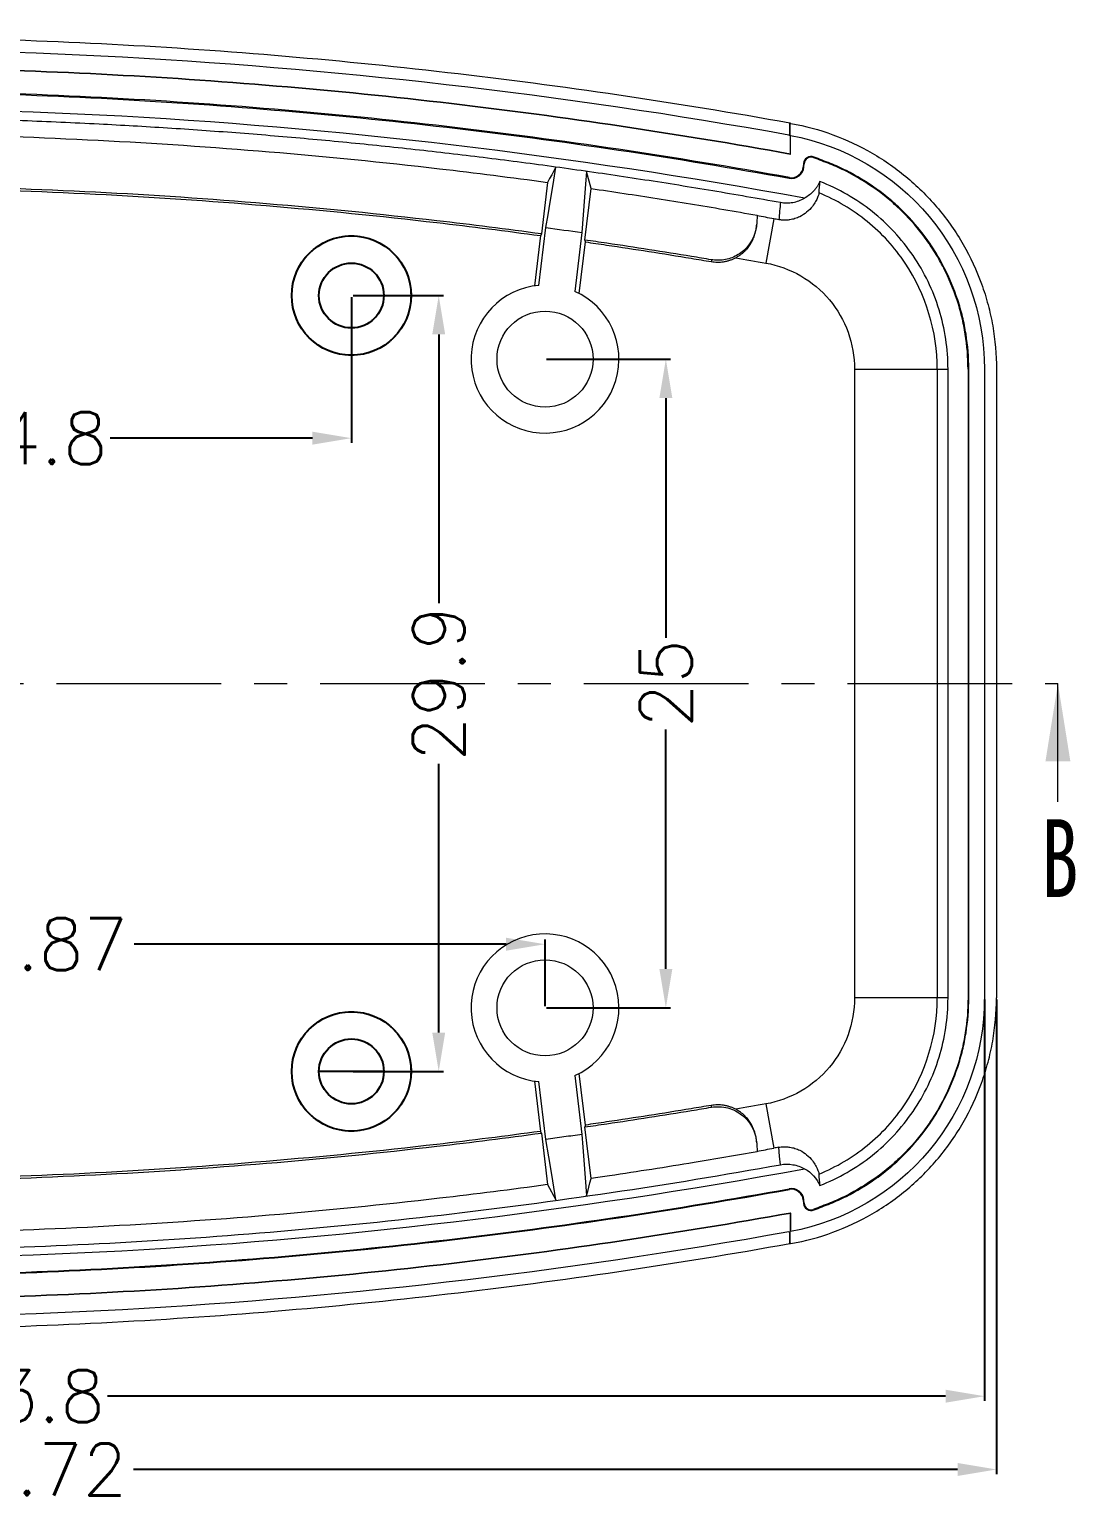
# Model space of a CAD drawing. Header units: inches. Extents: x 2768 to 3285, y 323 to 492.
# Drawn here: x 3136.6 to 3176.9, y 391.9 to 448.7 of the extents above; entities that cross this region are included whole.
import ezdxf

# ---------------------------------------------------------------- set-up
doc = ezdxf.new("R2010")
doc.units = ezdxf.units.IN
doc.linetypes.add('CENTER', pattern=[10.16, 6.35, -1.27, 1.27, -1.27])
doc.styles.add('SLDTEXTSTYLE6', font='TXT', dxfattribs={"width": 0.7})
doc.styles.get("Standard").update_dxf_attribs({"font": 'txt', "bigfont": 'gbcbig.shx'})
doc.dimstyles.new('2', dxfattribs={"dimtxt": 2, "dimasz": 1.5, "dimexe": 0.18, "dimexo": 0.0625, "dimgap": 0.1, "dimtad": 0, "dimzin": 12, "dimdsep": 46, "dimtxsty": 'Standard', "dimcen": 0.5, "dimclrd": 3, "dimclre": 3, "dimadec": 0, "dimazin": 0, "dimtfac": 1, "dimtofl": 0, "dimtmove": 0, "dimatfit": 3, "dimfxl": 1, "dimtolj": 1, "dimtzin": 0, "dimarcsym": 0})

# ---------------------------------------------------------------- blocks, each defined once
blk = doc.blocks.new('*D147')
at = {"color": 3, "lineweight": -2}
for p, q in [((3099.576, 413.708), (3099.576, 395.855)), ((3173.376, 411.323), (3173.376, 395.855)), ((3101.076, 396.035), (3133.376, 396.035)), ((3171.876, 396.035), (3139.576, 396.035))]:
    blk.add_line(p, q, dxfattribs=at)
at = {"color": 3}
for points in [[(3101.076, 396.285), (3101.076, 395.785), (3099.576, 396.035)], [(3171.876, 396.285), (3171.876, 395.785), (3173.376, 396.035)]]:
    blk.add_solid(points, dxfattribs=at)
at = {"layer": 'Defpoints', "color": 0}
for p in [(3099.576, 413.77), (3173.376, 411.385), (3099.576, 396.035)]:
    blk.add_point(p, dxfattribs=at)
at = {"color": 0, "insert": (3136.476, 396.035), "char_height": 2, "attachment_point": 5}
blk.add_mtext('\\A1;73.8', dxfattribs=at)
blk = doc.blocks.new('*D148')
at = {"color": 3, "lineweight": -2}
for p, q in [((3099.116, 413.708), (3099.116, 393.031)), ((3173.837, 411.323), (3173.837, 393.031)), ((3100.616, 393.211), (3132.376, 393.211)), ((3172.337, 393.211), (3140.576, 393.211))]:
    blk.add_line(p, q, dxfattribs=at)
at = {"color": 3}
for points in [[(3100.616, 393.461), (3100.616, 392.961), (3099.116, 393.211)], [(3172.337, 393.461), (3172.337, 392.961), (3173.837, 393.211)]]:
    blk.add_solid(points, dxfattribs=at)
at = {"layer": 'Defpoints', "color": 0}
for p in [(3099.116, 413.77), (3173.837, 411.385), (3173.837, 393.211)]:
    blk.add_point(p, dxfattribs=at)
at = {"color": 0, "insert": (3136.476, 393.211), "char_height": 2, "attachment_point": 5}
blk.add_mtext('\\A1;74.72', dxfattribs=at)
blk = doc.blocks.new('*D151')
at = {"color": 3, "lineweight": -2}
for p, q in [((3124.176, 438.387), (3124.176, 432.774)), ((3148.976, 438.387), (3148.976, 432.774)), ((3125.676, 432.954), (3133.476, 432.954)), ((3147.476, 432.954), (3139.676, 432.954))]:
    blk.add_line(p, q, dxfattribs=at)
at = {"color": 3}
for points in [[(3125.676, 433.204), (3125.676, 432.704), (3124.176, 432.954)], [(3147.476, 433.204), (3147.476, 432.704), (3148.976, 432.954)]]:
    blk.add_solid(points, dxfattribs=at)
at = {"layer": 'Defpoints', "color": 0}
for p in [(3124.176, 438.45), (3148.976, 438.45), (3148.976, 432.954)]:
    blk.add_point(p, dxfattribs=at)
at = {"color": 0, "insert": (3136.576, 432.954), "char_height": 2, "attachment_point": 5}
blk.add_mtext('\\A1;24.8', dxfattribs=at)
blk = doc.blocks.new('*D154')
at = {"color": 3, "lineweight": -2}
for p, q in [((3116.573, 408.612), (3116.573, 413.633)), ((3156.439, 411.062), (3156.439, 413.633)), ((3118.073, 413.453), (3132.406, 413.453)), ((3154.939, 413.453), (3140.606, 413.453))]:
    blk.add_line(p, q, dxfattribs=at)
at = {"color": 3}
for points in [[(3118.073, 413.703), (3118.073, 413.203), (3116.573, 413.453)], [(3154.939, 413.703), (3154.939, 413.203), (3156.439, 413.453)]]:
    blk.add_solid(points, dxfattribs=at)
at = {"layer": 'Defpoints', "color": 0}
for p in [(3156.439, 413.453), (3156.439, 411), (3116.573, 408.55)]:
    blk.add_point(p, dxfattribs=at)
at = {"color": 0, "insert": (3136.506, 413.453), "char_height": 2, "attachment_point": 5}
blk.add_mtext('\\A1;39.87', dxfattribs=at)
blk = doc.blocks.new('*D155')
at = {"color": 3, "lineweight": -2}
for p, q in [((3156.502, 436), (3161.276, 436)), ((3161.096, 434.5), (3161.096, 425.266)), ((3161.096, 412.5), (3161.096, 421.733)), ((3156.502, 411), (3161.276, 411))]:
    blk.add_line(p, q, dxfattribs=at)
at = {"color": 3}
for points in [[(3160.846, 434.5), (3161.346, 434.5), (3161.096, 436)], [(3160.846, 412.5), (3161.346, 412.5), (3161.096, 411)]]:
    blk.add_solid(points, dxfattribs=at)
at = {"layer": 'Defpoints', "color": 0}
for p in [(3156.439, 436), (3161.096, 436), (3156.439, 411)]:
    blk.add_point(p, dxfattribs=at)
at = {"color": 0, "insert": (3161.096, 423.5), "char_height": 2, "attachment_point": 5, "rotation": 90}
blk.add_mtext('\\A1;25', dxfattribs=at)
blk = doc.blocks.new('*D156')
at = {"color": 3, "lineweight": -2}
for p, q in [((3149.039, 438.45), (3152.522, 438.45)), ((3152.342, 436.95), (3152.342, 426.6)), ((3152.342, 410.05), (3152.342, 420.4)), ((3149.039, 408.55), (3152.522, 408.55))]:
    blk.add_line(p, q, dxfattribs=at)
at = {"color": 3}
for points in [[(3152.092, 436.95), (3152.592, 436.95), (3152.342, 438.45)], [(3152.092, 410.05), (3152.592, 410.05), (3152.342, 408.55)]]:
    blk.add_solid(points, dxfattribs=at)
at = {"layer": 'Defpoints', "color": 0}
for p in [(3148.976, 438.45), (3152.342, 438.45), (3148.976, 408.55)]:
    blk.add_point(p, dxfattribs=at)
at = {"color": 0, "insert": (3152.342, 423.5), "char_height": 2, "attachment_point": 5, "rotation": 90}
blk.add_mtext('\\A1;29.9', dxfattribs=at)

msp = doc.modelspace()

# ---------------------------------------------------------------- linework, layer by layer
at = {"color": 7, "linetype": 'Continuous', "lineweight": 15}
for p, q in [((3165.868, 444.627), (3165.868, 445.095)), ((3165.868, 445.095), (3165.868, 444.627)), ((3165.903, 443.905), (3165.903, 444.62)), ((3165.903, 443.905), (3165.903, 444.62)), ((3165.903, 443.905), (3165.886, 443.889)), ((3166.796, 443.762), (3166.806, 443.788)), ((3158.213, 442.576), (3158.039, 443.237)), ((3166.398, 443.535), (3166.387, 443.403)), ((3166.387, 443.403), (3166.415, 443.4)), ((3166.426, 443.532), (3166.398, 443.535)), ((3166.415, 443.4), (3166.426, 443.532)), ((3156.536, 442.812), (3156.297, 440.826)), ((3157.974, 440.591), (3158.213, 442.576)), ((3165.854, 442.971), (3165.859, 442.999)), ((3164.615, 441.547), (3164.599, 441.237)), ((3165.254, 441.408), (3164.948, 439.703)), ((3156.206, 438.84), (3156.474, 441.072)), ((3156.297, 440.826), (3156.261, 440.76)), ((3157.861, 440.877), (3157.588, 438.608)), ((3164.593, 441.153), (3164.597, 441.197)), ((3164.599, 441.237), (3164.596, 441.196)), ((3156.261, 440.76), (3156.028, 438.82)), ((3157.755, 438.528), (3157.994, 440.517)), ((3168.367, 435.614), (3171.557, 435.614)), ((3168.367, 435.614), (3168.367, 411.385)), ((3171.557, 435.614), (3171.557, 411.385)), ((3171.557, 435.614), (3171.97, 435.614)), ((3171.97, 411.385), (3171.97, 435.614)), ((3172.742, 435.614), (3172.742, 411.385)), ((3172.77, 435.614), (3172.742, 435.614)), ((3172.77, 411.385), (3172.77, 435.614)), ((3173.376, 435.614), (3173.376, 411.385)), ((3173.837, 435.614), (3173.837, 411.385)), ((3171.557, 411.385), (3168.367, 411.385)), ((3171.97, 411.385), (3171.557, 411.385)), ((3172.742, 411.385), (3172.77, 411.385)), ((3157.994, 406.482), (3157.755, 408.472)), ((3156.028, 408.18), (3156.261, 406.24)), ((3156.474, 405.928), (3156.206, 408.159)), ((3157.588, 408.392), (3157.861, 406.123)), ((3164.948, 407.297), (3165.254, 405.592)), ((3156.297, 406.174), (3156.536, 404.188)), ((3158.213, 404.423), (3157.974, 406.409)), ((3164.597, 405.803), (3164.593, 405.846)), ((3164.596, 405.804), (3164.599, 405.763)), ((3164.599, 405.763), (3164.615, 405.452)), ((3156.536, 404.188), (3156.86, 403.597)), ((3165.859, 404.001), (3165.854, 404.028)), ((3166.415, 403.599), (3166.387, 403.597)), ((3166.387, 403.597), (3166.398, 403.465)), ((3166.426, 403.467), (3166.398, 403.465)), ((3166.426, 403.467), (3166.415, 403.599)), ((3165.886, 403.111), (3165.903, 403.094)), ((3165.903, 402.379), (3165.903, 403.094)), ((3165.903, 403.094), (3165.903, 402.379)), ((3166.796, 403.237), (3166.806, 403.211)), ((3165.868, 402.373), (3165.868, 401.905)), ((3165.868, 401.905), (3165.868, 402.373)), ((3165.916, 401.913), (3165.868, 401.905))]:
    msp.add_line(p, q, dxfattribs=at)
at = {"color": 1, "linetype": 'CENTER', "lineweight": 0}
msp.add_line((3096.974, 423.5), (3176.206, 423.5), dxfattribs=at)
at = {"color": 7, "linetype": 'Continuous', "lineweight": 0}
msp.add_line((3176.206, 418.94), (3176.206, 423.5), dxfattribs=at)
msp.add_line((3150.226, 408.55), (3147.726, 408.55))
msp.add_line((3150.226, 408.55), (3147.726, 408.55))
at = {"color": 7, "linetype": 'Continuous', "lineweight": 15, "flags": 128}
for points in [[(3165.916, 445.086), (3165.889, 445.091), (3165.868, 445.095)], [(3156.474, 441.072), (3156.555, 441.562), (3156.636, 442.052), (3156.748, 442.727), (3156.86, 443.403)], [(3156.86, 443.403), (3156.779, 443.255), (3156.698, 443.107), (3156.617, 442.96), (3156.536, 442.812)], [(3158.039, 443.237), (3158.002, 442.741), (3157.964, 442.245), (3157.913, 441.561), (3157.861, 440.877)], [(3157.994, 440.517), (3157.984, 440.554), (3157.974, 440.591)], [(3162.852, 439.829), (3162.849, 439.794), (3162.846, 439.759)], [(3162.852, 407.171), (3162.849, 407.206), (3162.846, 407.241)], [(3156.297, 406.174), (3156.279, 406.207), (3156.261, 406.24)], [(3157.994, 406.482), (3157.984, 406.446), (3157.974, 406.409)], [(3156.86, 403.597), (3156.779, 404.087), (3156.698, 404.577), (3156.586, 405.253), (3156.474, 405.928)], [(3157.861, 406.123), (3157.899, 405.627), (3157.936, 405.131), (3157.988, 404.447), (3158.039, 403.763)], [(3165.514, 404.955), (3165.482, 405.291), (3165.451, 405.627)], [(3158.039, 403.763), (3158.083, 403.928), (3158.126, 404.093), (3158.17, 404.258), (3158.213, 404.423)]]:
    msp.add_lwpolyline(points, dxfattribs=at)
for centre, radius in [((3148.976, 438.45), 2.3), ((3148.976, 438.45), 1.25), ((3148.976, 408.55), 2.3), ((3148.976, 408.55), 1.25)]:
    msp.add_circle(centre, radius)
at = {"color": 7, "linetype": 'Continuous', "lineweight": 15}
for centre in [(3156.439, 436), (3156.439, 411)]:
    msp.add_circle(centre, 1.85, dxfattribs=at)
for centre, radius, start, end in [((3166.697, 443.509), 0.3, 68.7424, 175), ((3166.697, 443.509), 0.272, 68.7424, 175), ((3165.939, 443.442), 0.478, 259.7821, 355), ((3165.939, 443.442), 0.45, 259.7821, 355), ((3156.439, 436), 2.85, 94.6881, 66.2197), ((3156.439, 411), 2.85, 293.7803, 265.3119), ((3165.939, 403.558), 0.478, 5, 100.2179), ((3165.939, 403.558), 0.45, 5, 100.2179), ((3166.697, 403.491), 0.3, 185, 291.2576), ((3166.697, 403.491), 0.272, 185, 291.2576)]:
    msp.add_arc(centre, radius, start, end, dxfattribs=at)
for points in [[(3165.834, 444.633), (3148.317, 447.781), (3130.398, 448.704), (3112.631, 447.331)], [(3165.834, 444.633), (3165.857, 444.629), (3165.88, 444.624), (3165.903, 444.62)], [(3167.002, 442.409), (3167.012, 442.554), (3167.023, 442.698), (3167.033, 442.842)], [(3165.514, 442.045), (3165.492, 441.821), (3165.471, 441.597), (3165.451, 441.373)], [(3165.254, 441.408), (3165.041, 441.446), (3164.827, 441.484), (3164.613, 441.522)], [(3156.474, 441.072), (3156.937, 441.008), (3157.399, 440.943), (3157.861, 440.877)], [(3163.787, 439.908), (3164.174, 439.84), (3164.561, 439.772), (3164.948, 439.703)], [(3164.948, 407.297), (3164.561, 407.228), (3164.174, 407.159), (3163.787, 407.092)], [(3164.613, 405.478), (3164.827, 405.515), (3165.041, 405.553), (3165.254, 405.592)], [(3165.451, 405.627), (3165.385, 405.615), (3165.32, 405.603), (3165.254, 405.592)], [(3166.444, 404.798), (3166.702, 404.653), (3166.909, 404.428), (3167.033, 404.158)], [(3167.033, 404.158), (3167.023, 404.302), (3167.012, 404.446), (3167.002, 404.59)], [(3165.834, 402.367), (3148.317, 399.219), (3130.398, 398.296), (3112.631, 399.668)], [(3165.834, 402.367), (3165.857, 402.371), (3165.88, 402.375), (3165.903, 402.379)]]:
    msp.add_open_spline(points, degree=3, dxfattribs=at)
for points, knots in [([(3165.868, 445.095), (3161.495, 445.88), (3157.096, 446.529), (3148.243, 447.55), (3143.798, 447.92), (3137.116, 448.26), (3134.886, 448.338), (3130.423, 448.421), (3128.192, 448.427), (3121.517, 448.337), (3117.075, 448.136), (3112.638, 447.794)], [0.0008022, 0.0008022, 0.0008022, 0.0008022, 0.2499054, 0.2499054, 0.4999054, 0.4999054, 0.6249054, 0.6249054, 0.7499054, 0.7499054, 0.9991032, 0.9991032, 0.9991032, 0.9991032]), ([(3112.603, 446.623), (3117.023, 446.959), (3121.401, 447.168), (3125.805, 447.23), (3130.316, 447.295), (3134.835, 447.211), (3139.341, 446.981), (3143.847, 446.75), (3148.344, 446.373), (3152.829, 445.849), (3157.208, 445.338), (3161.545, 444.683), (3165.903, 443.905)], [0.0059305, 0.0059305, 0.0059305, 0.0059305, 0.25, 0.25, 0.25, 0.5, 0.5, 0.5, 0.75, 0.75, 0.75, 0.9940697, 0.9940697, 0.9940697, 0.9940697]), ([(3165.903, 443.905), (3161.545, 444.683), (3157.208, 445.338), (3152.829, 445.849), (3148.344, 446.373), (3143.847, 446.75), (3139.341, 446.981), (3134.835, 447.211), (3130.316, 447.295), (3125.805, 447.23), (3121.401, 447.168), (3117.023, 446.959), (3112.603, 446.623)], [0.0059305, 0.0059305, 0.0059305, 0.0059305, 0.2500003, 0.2500003, 0.2500003, 0.5000003, 0.5000003, 0.5000003, 0.7500003, 0.7500003, 0.7500003, 0.9940697, 0.9940697, 0.9940697, 0.9940697]), ([(3165.859, 442.999), (3163.669, 443.394), (3161.473, 443.758), (3157.07, 444.414), (3154.864, 444.706), (3148.232, 445.478), (3143.795, 445.851), (3134.906, 446.308), (3130.453, 446.392), (3121.553, 446.273), (3117.104, 446.068), (3112.667, 445.726)], [0, 0, 0, 0, 0.125, 0.125, 0.25, 0.25, 0.5, 0.5, 0.75, 0.75, 1, 1, 1, 1]), ([(3112.669, 445.698), (3117.106, 446.04), (3121.554, 446.246), (3130.453, 446.364), (3134.905, 446.28), (3143.793, 445.823), (3148.229, 445.45), (3154.86, 444.678), (3157.067, 444.386), (3161.468, 443.73), (3163.664, 443.366), (3165.854, 442.971)], [0, 0, 0, 0, 0.25, 0.25, 0.5, 0.5, 0.75, 0.75, 0.875, 0.875, 1, 1, 1, 1]), ([(3166.444, 442.202), (3157.466, 443.844), (3148.387, 444.936), (3130.158, 445.87), (3121.013, 445.721), (3111.91, 444.984)], [0, 0, 0, 0, 0.5, 0.5, 1, 1, 1, 1]), ([(3112.82, 444.734), (3113.308, 444.771), (3114.283, 444.844), (3115.747, 444.94), (3117.212, 445.027), (3118.678, 445.103), (3120.143, 445.168), (3121.61, 445.223), (3123.077, 445.268), (3124.545, 445.302), (3126.013, 445.326), (3127.482, 445.339), (3128.951, 445.342), (3130.421, 445.334), (3131.891, 445.316), (3133.362, 445.287), (3134.834, 445.248), (3136.306, 445.199), (3137.779, 445.139), (3139.641, 445.05), (3141.891, 444.92), (3144.528, 444.735), (3147.161, 444.516), (3149.792, 444.264), (3152.42, 443.978), (3155.045, 443.659), (3157.667, 443.307), (3160.286, 442.921), (3162.903, 442.504), (3164.643, 442.198), (3165.514, 442.045)], [0, 0, 0, 0, 0.027739, 0.055475, 0.08321, 0.110944, 0.13868, 0.166418, 0.19416, 0.221908, 0.249663, 0.277426, 0.305199, 0.332982, 0.360779, 0.388589, 0.416415, 0.444257, 0.472118, 0.499998, 0.549965, 0.599919, 0.649866, 0.699816, 0.749775, 0.799752, 0.849756, 0.899793, 0.949871, 1, 1, 1, 1]), ([(3165.916, 445.086), (3166.472, 444.986), (3167.014, 444.839), (3168.058, 444.455), (3168.562, 444.219), (3169.29, 443.797), (3169.529, 443.645), (3169.986, 443.323), (3170.207, 443.152), (3170.845, 442.615), (3171.238, 442.221), (3171.779, 441.574), (3171.95, 441.35), (3172.27, 440.892), (3172.419, 440.657), (3172.834, 439.934), (3173.069, 439.428), (3173.357, 438.635), (3173.441, 438.366), (3173.584, 437.827), (3173.644, 437.555), (3173.788, 436.734), (3173.837, 436.178), (3173.837, 435.614)], [0, 0, 0, 0, 0.125, 0.125, 0.25, 0.25, 0.3125, 0.3125, 0.375, 0.375, 0.5, 0.5, 0.5625, 0.5625, 0.625, 0.625, 0.75, 0.75, 0.8125, 0.8125, 0.875, 0.875, 1, 1, 1, 1]), ([(3117.111, 444.373), (3117.874, 444.416), (3118.637, 444.455), (3121.6, 444.591), (3123.802, 444.656), (3128.204, 444.715), (3130.406, 444.709), (3134.811, 444.626), (3137.014, 444.549), (3143.615, 444.211), (3148.001, 443.844), (3153.763, 443.176), (3155.15, 443.001), (3156.536, 442.812)], [0.1053294, 0.1053294, 0.1053294, 0.1053294, 0.1462681, 0.1462681, 0.2642948, 0.2642948, 0.3823214, 0.3823214, 0.5003481, 0.5003481, 0.7364015, 0.7364015, 0.8113468, 0.8113468, 0.8113468, 0.8113468]), ([(3165.903, 444.62), (3167.997, 444.227), (3169.887, 443.119), (3172.618, 439.852), (3173.376, 437.763), (3173.376, 435.614)], [0, 0, 0, 0, 0.4945545, 0.4945545, 0.9945545, 0.9945545, 0.9945545, 0.9945545]), ([(3172.742, 435.614), (3172.742, 436.067), (3172.708, 436.516), (3172.601, 437.183), (3172.557, 437.405), (3172.45, 437.845), (3172.389, 438.061), (3172.179, 438.7), (3172.008, 439.112), (3171.701, 439.71), (3171.591, 439.906), (3171.354, 440.291), (3171.227, 440.478), (3170.829, 441.022), (3170.537, 441.36), (3170.061, 441.832), (3169.895, 441.984), (3169.551, 442.274), (3169.372, 442.414), (3168.823, 442.807), (3168.44, 443.038), (3167.84, 443.339), (3167.636, 443.431), (3167.323, 443.558), (3167.217, 443.598), (3167.007, 443.68), (3166.901, 443.721), (3166.796, 443.762)], [0, 0, 0, 0, 0.125, 0.125, 0.1875, 0.1875, 0.25, 0.25, 0.375, 0.375, 0.4375, 0.4375, 0.5, 0.5, 0.625, 0.625, 0.6875, 0.6875, 0.75, 0.75, 0.875, 0.875, 0.9375, 0.9375, 0.96875, 0.96875, 1, 1, 1, 1]), ([(3172.77, 435.614), (3172.77, 436.069), (3172.735, 436.519), (3172.629, 437.189), (3172.584, 437.411), (3172.477, 437.852), (3172.415, 438.069), (3172.205, 438.71), (3172.033, 439.124), (3171.726, 439.724), (3171.615, 439.92), (3171.377, 440.306), (3171.25, 440.494), (3170.85, 441.039), (3170.558, 441.379), (3170.08, 441.853), (3169.914, 442.004), (3169.568, 442.296), (3169.388, 442.436), (3168.838, 442.831), (3168.453, 443.063), (3167.852, 443.364), (3167.647, 443.457), (3167.333, 443.584), (3167.228, 443.625), (3167.017, 443.706), (3166.911, 443.747), (3166.806, 443.788)], [0, 0, 0, 0, 0.125, 0.125, 0.1875, 0.1875, 0.25, 0.25, 0.375, 0.375, 0.4375, 0.4375, 0.5, 0.5, 0.625, 0.625, 0.6875, 0.6875, 0.75, 0.75, 0.875, 0.875, 0.9375, 0.9375, 0.96875, 0.96875, 1, 1, 1, 1]), ([(3156.297, 440.826), (3154.956, 441.008), (3153.614, 441.177), (3147.898, 441.839), (3143.512, 442.206), (3136.912, 442.544), (3134.708, 442.621), (3130.304, 442.704), (3128.103, 442.71), (3123.7, 442.651), (3121.499, 442.586), (3118.593, 442.453), (3117.888, 442.417), (3117.182, 442.378)], [0.1084144, 0.1084144, 0.1084144, 0.1084144, 0.1809295, 0.1809295, 0.4169829, 0.4169829, 0.5350095, 0.5350095, 0.6530362, 0.6530362, 0.7710629, 0.7710629, 0.8089166, 0.8089166, 0.8089166, 0.8089166]), ([(3117.213, 442.309), (3117.909, 442.348), (3118.606, 442.384), (3121.502, 442.516), (3123.702, 442.581), (3128.103, 442.64), (3130.304, 442.634), (3134.706, 442.551), (3136.909, 442.474), (3143.507, 442.137), (3147.892, 441.77), (3153.597, 441.108), (3154.93, 440.941), (3156.261, 440.76)], [0.1088884, 0.1088884, 0.1088884, 0.1088884, 0.1462681, 0.1462681, 0.2642948, 0.2642948, 0.3823214, 0.3823214, 0.5003481, 0.5003481, 0.7364015, 0.7364015, 0.8084366, 0.8084366, 0.8084366, 0.8084366]), ([(3158.213, 442.576), (3158.637, 442.514), (3159.486, 442.389), (3160.762, 442.192), (3162.043, 441.986), (3163.328, 441.772), (3164.185, 441.622), (3164.615, 441.547)], [0, 0, 0, 0, 0.1981696, 0.3972468, 0.5972393, 0.7981545, 1, 1, 1, 1]), ([(3167.033, 442.842), (3167.017, 442.808), (3166.984, 442.742), (3166.926, 442.647), (3166.861, 442.558), (3166.766, 442.446), (3166.632, 442.319), (3166.507, 442.241), (3166.444, 442.202)], [0, 0, 0, 0, 0.12627, 0.251431, 0.376234, 0.501439, 0.7489, 1, 1, 1, 1]), ([(3171.97, 435.614), (3171.97, 436.397), (3171.855, 437.16), (3171.512, 438.276), (3171.369, 438.641), (3171.033, 439.337), (3170.84, 439.671), (3170.403, 440.311), (3170.158, 440.618), (3169.629, 441.186), (3169.346, 441.447), (3168.741, 441.928), (3168.416, 442.148), (3167.741, 442.535), (3167.393, 442.702), (3167.033, 442.842)], [0, 0, 0, 0, 0.25, 0.25, 0.375, 0.375, 0.5, 0.5, 0.625, 0.625, 0.75, 0.75, 0.875, 0.875, 1, 1, 1, 1]), ([(3167, 442.406), (3167, 442.401), (3166.999, 442.392), (3166.994, 442.371), (3166.986, 442.34), (3166.971, 442.295), (3166.938, 442.212), (3166.877, 442.08), (3166.75, 441.881), (3166.551, 441.669), (3166.309, 441.504), (3166.079, 441.411), (3165.901, 441.368), (3165.738, 441.352), (3165.594, 441.352), (3165.499, 441.366), (3165.451, 441.373)], [0, 0, 0, 0, 0.0408343, 0.0823398, 0.1244902, 0.1871939, 0.2492443, 0.3737249, 0.4987356, 0.6338005, 0.7487366, 0.8127347, 0.8740758, 0.9166707, 0.958248, 1, 1, 1, 1]), ([(3165.514, 442.045), (3165.553, 442.039), (3165.633, 442.027), (3165.752, 442.022), (3165.871, 442.026), (3166.03, 442.045), (3166.226, 442.094), (3166.371, 442.166), (3166.444, 442.202)], [0, 0, 0, 0, 0.1252885, 0.2492738, 0.3728422, 0.4968891, 0.746322, 1, 1, 1, 1]), ([(3171.557, 435.614), (3171.557, 437.06), (3171.118, 438.5), (3169.915, 440.306), (3169.42, 440.847), (3168.296, 441.758), (3167.668, 442.131), (3167, 442.406)], [0, 0, 0, 0, 0.5, 0.5, 0.75, 0.75, 1, 1, 1, 1]), ([(3165.451, 441.373), (3165.418, 441.379), (3165.353, 441.39), (3165.287, 441.402), (3165.254, 441.408)], [0, 0, 0, 0, 0.500032, 1, 1, 1, 1]), ([(3164.599, 441.237), (3164.597, 441.206), (3164.59, 441.106), (3164.551, 440.898), (3164.447, 440.62), (3164.267, 440.349), (3164.052, 440.139), (3163.826, 439.987), (3163.586, 439.881), (3163.337, 439.82), (3163.09, 439.8), (3162.93, 439.819), (3162.852, 439.829)], [0, 0, 0, 0, 0.037371, 0.118812, 0.249892, 0.386442, 0.49987, 0.604464, 0.708188, 0.809518, 0.907131, 1, 1, 1, 1]), ([(3163.787, 439.908), (3163.82, 439.926), (3163.884, 439.961), (3163.974, 440.023), (3164.058, 440.088), (3164.135, 440.158), (3164.205, 440.231), (3164.268, 440.307), (3164.325, 440.383), (3164.393, 440.489), (3164.466, 440.63), (3164.533, 440.812), (3164.579, 441.003), (3164.59, 441.131), (3164.596, 441.196)], [0, 0, 0, 0, 0.0678694, 0.1344498, 0.1995896, 0.2631651, 0.3250823, 0.3852778, 0.4437181, 0.5003995, 0.6186085, 0.7416507, 0.8689591, 1, 1, 1, 1]), ([(3146.676, 438.45), (3146.676, 438.751), (3146.736, 439.052), (3146.967, 439.608), (3147.137, 439.863), (3147.563, 440.289), (3147.818, 440.46), (3148.374, 440.69), (3148.675, 440.75), (3149.277, 440.75), (3149.578, 440.69), (3150.135, 440.46), (3150.39, 440.289), (3150.815, 439.863), (3150.986, 439.608), (3151.216, 439.052), (3151.276, 438.751), (3151.276, 438.149), (3151.216, 437.848), (3150.986, 437.291), (3150.815, 437.036), (3150.39, 436.611), (3150.135, 436.44), (3149.578, 436.21), (3149.277, 436.15), (3148.675, 436.15), (3148.374, 436.21), (3147.818, 436.44), (3147.563, 436.611), (3147.137, 437.036), (3146.967, 437.291), (3146.736, 437.848), (3146.676, 438.149), (3146.676, 438.45)], [0, 0, 0, 0, 0.0625, 0.0625, 0.125, 0.125, 0.1875, 0.1875, 0.25, 0.25, 0.3125, 0.3125, 0.375, 0.375, 0.4375, 0.4375, 0.5, 0.5, 0.5625, 0.5625, 0.625, 0.625, 0.6875, 0.6875, 0.75, 0.75, 0.8125, 0.8125, 0.875, 0.875, 0.9375, 0.9375, 1, 1, 1, 1]), ([(3146.676, 438.45), (3146.676, 438.751), (3146.736, 439.052), (3146.967, 439.608), (3147.137, 439.863), (3147.563, 440.289), (3147.818, 440.46), (3148.374, 440.69), (3148.675, 440.75), (3149.277, 440.75), (3149.578, 440.69), (3150.135, 440.46), (3150.39, 440.289), (3150.815, 439.863), (3150.986, 439.608), (3151.216, 439.052), (3151.276, 438.751), (3151.276, 438.149), (3151.216, 437.848), (3150.986, 437.291), (3150.815, 437.036), (3150.39, 436.611), (3150.135, 436.44), (3149.578, 436.21), (3149.277, 436.15), (3148.675, 436.15), (3148.374, 436.21), (3147.818, 436.44), (3147.563, 436.611), (3147.137, 437.036), (3146.967, 437.291), (3146.736, 437.848), (3146.676, 438.149), (3146.676, 438.45)], [0, 0, 0, 0, 0.0625, 0.0625, 0.125, 0.125, 0.1875, 0.1875, 0.25, 0.25, 0.3125, 0.3125, 0.375, 0.375, 0.4375, 0.4375, 0.5, 0.5, 0.5625, 0.5625, 0.625, 0.625, 0.6875, 0.6875, 0.75, 0.75, 0.8125, 0.8125, 0.875, 0.875, 0.9375, 0.9375, 1, 1, 1, 1]), ([(3162.852, 439.829), (3162.597, 439.872), (3162.342, 439.914), (3161, 440.135), (3159.91, 440.305), (3158.538, 440.509), (3158.256, 440.55), (3157.974, 440.591)], [0.83916609, 0.83916609, 0.83916609, 0.83916609, 0.85301212, 0.85301212, 0.91202546, 0.91202546, 0.92728751, 0.92728751, 0.92728751, 0.92728751]), ([(3157.994, 440.517), (3158.266, 440.478), (3158.538, 440.438), (3159.899, 440.236), (3160.989, 440.066), (3162.333, 439.845), (3162.59, 439.802), (3162.846, 439.759)], [0.83969474, 0.83969474, 0.83969474, 0.83969474, 0.85442814, 0.85442814, 0.91344148, 0.91344148, 0.92739756, 0.92739756, 0.92739756, 0.92739756]), ([(3147.726, 438.45), (3147.726, 438.286), (3147.759, 438.123), (3147.884, 437.82), (3147.977, 437.682), (3148.208, 437.45), (3148.347, 437.358), (3148.649, 437.232), (3148.813, 437.2), (3149.14, 437.2), (3149.303, 437.232), (3149.606, 437.358), (3149.744, 437.45), (3149.976, 437.682), (3150.068, 437.82), (3150.194, 438.123), (3150.226, 438.286), (3150.226, 438.613), (3150.194, 438.777), (3150.068, 439.079), (3149.976, 439.218), (3149.744, 439.449), (3149.606, 439.542), (3149.303, 439.667), (3149.14, 439.7), (3148.813, 439.7), (3148.649, 439.667), (3148.347, 439.542), (3148.208, 439.449), (3147.977, 439.218), (3147.884, 439.079), (3147.759, 438.777), (3147.726, 438.613), (3147.726, 438.45)], [0, 0, 0, 0, 0.0625, 0.0625, 0.125, 0.125, 0.1875, 0.1875, 0.25, 0.25, 0.3125, 0.3125, 0.375, 0.375, 0.4375, 0.4375, 0.5, 0.5, 0.5625, 0.5625, 0.625, 0.625, 0.6875, 0.6875, 0.75, 0.75, 0.8125, 0.8125, 0.875, 0.875, 0.9375, 0.9375, 1, 1, 1, 1]), ([(3147.726, 438.45), (3147.726, 438.286), (3147.759, 438.123), (3147.884, 437.82), (3147.977, 437.682), (3148.208, 437.45), (3148.347, 437.358), (3148.649, 437.232), (3148.813, 437.2), (3149.14, 437.2), (3149.303, 437.232), (3149.606, 437.358), (3149.744, 437.45), (3149.976, 437.682), (3150.068, 437.82), (3150.194, 438.123), (3150.226, 438.286), (3150.226, 438.613), (3150.194, 438.777), (3150.068, 439.079), (3149.976, 439.218), (3149.744, 439.449), (3149.606, 439.542), (3149.303, 439.667), (3149.14, 439.7), (3148.813, 439.7), (3148.649, 439.667), (3148.347, 439.542), (3148.208, 439.449), (3147.977, 439.218), (3147.884, 439.079), (3147.759, 438.777), (3147.726, 438.613), (3147.726, 438.45)], [0, 0, 0, 0, 0.0625, 0.0625, 0.125, 0.125, 0.1875, 0.1875, 0.25, 0.25, 0.3125, 0.3125, 0.375, 0.375, 0.4375, 0.4375, 0.5, 0.5, 0.5625, 0.5625, 0.625, 0.625, 0.6875, 0.6875, 0.75, 0.75, 0.8125, 0.8125, 0.875, 0.875, 0.9375, 0.9375, 1, 1, 1, 1]), ([(3162.846, 439.759), (3162.885, 439.753), (3162.962, 439.742), (3163.079, 439.737), (3163.199, 439.74), (3163.32, 439.753), (3163.441, 439.777), (3163.559, 439.81), (3163.676, 439.853), (3163.75, 439.89), (3163.787, 439.908)], [0, 0, 0, 0, 0.119242, 0.240878, 0.364577, 0.489967, 0.616644, 0.744176, 0.872114, 1, 1, 1, 1]), ([(3164.948, 439.703), (3165.902, 439.531), (3166.779, 439.026), (3168.025, 437.537), (3168.367, 436.588), (3168.367, 435.614)], [0, 0, 0, 0, 0.5, 0.5, 1, 1, 1, 1]), ([(3168.367, 411.385), (3168.367, 410.412), (3168.025, 409.462), (3166.779, 407.973), (3165.902, 407.468), (3164.948, 407.297)], [0, 0, 0, 0, 0.5, 0.5, 1, 1, 1, 1]), ([(3173.376, 411.385), (3173.376, 409.237), (3172.618, 407.148), (3169.887, 403.881), (3167.997, 402.772), (3165.903, 402.379)], [0.0054455, 0.0054455, 0.0054455, 0.0054455, 0.5054455, 0.5054455, 1, 1, 1, 1]), ([(3165.916, 401.913), (3166.472, 402.013), (3167.014, 402.161), (3168.058, 402.545), (3168.562, 402.781), (3169.29, 403.203), (3169.529, 403.355), (3169.986, 403.677), (3170.207, 403.847), (3170.845, 404.385), (3171.238, 404.779), (3171.779, 405.425), (3171.95, 405.65), (3172.27, 406.108), (3172.419, 406.343), (3172.834, 407.066), (3173.069, 407.571), (3173.357, 408.365), (3173.441, 408.633), (3173.584, 409.173), (3173.644, 409.445), (3173.788, 410.266), (3173.837, 410.822), (3173.837, 411.385)], [0, 0, 0, 0, 0.125, 0.125, 0.25, 0.25, 0.3125, 0.3125, 0.375, 0.375, 0.5, 0.5, 0.5625, 0.5625, 0.625, 0.625, 0.75, 0.75, 0.8125, 0.8125, 0.875, 0.875, 1, 1, 1, 1]), ([(3172.742, 411.385), (3172.742, 410.932), (3172.708, 410.483), (3172.601, 409.816), (3172.557, 409.594), (3172.45, 409.155), (3172.389, 408.938), (3172.179, 408.3), (3172.008, 407.887), (3171.701, 407.289), (3171.591, 407.094), (3171.354, 406.709), (3171.227, 406.521), (3170.829, 405.978), (3170.537, 405.64), (3170.061, 405.167), (3169.895, 405.016), (3169.551, 404.725), (3169.372, 404.586), (3168.823, 404.192), (3168.44, 403.961), (3167.84, 403.661), (3167.636, 403.568), (3167.323, 403.442), (3167.217, 403.401), (3167.007, 403.319), (3166.901, 403.278), (3166.796, 403.237)], [0, 0, 0, 0, 0.125, 0.125, 0.1875, 0.1875, 0.25, 0.25, 0.375, 0.375, 0.4375, 0.4375, 0.5, 0.5, 0.625, 0.625, 0.6875, 0.6875, 0.75, 0.75, 0.875, 0.875, 0.9375, 0.9375, 0.96875, 0.96875, 1, 1, 1, 1]), ([(3166.806, 403.211), (3166.911, 403.252), (3167.017, 403.293), (3167.228, 403.375), (3167.333, 403.416), (3167.647, 403.543), (3167.852, 403.636), (3168.453, 403.937), (3168.838, 404.169), (3169.388, 404.563), (3169.568, 404.703), (3169.914, 404.995), (3170.08, 405.147), (3170.558, 405.621), (3170.85, 405.96), (3171.25, 406.505), (3171.377, 406.694), (3171.615, 407.08), (3171.726, 407.276), (3172.033, 407.876), (3172.205, 408.29), (3172.415, 408.93), (3172.477, 409.147), (3172.584, 409.588), (3172.629, 409.811), (3172.735, 410.48), (3172.77, 410.931), (3172.77, 411.385)], [0, 0, 0, 0, 0.03125, 0.03125, 0.0625, 0.0625, 0.125, 0.125, 0.25, 0.25, 0.3125, 0.3125, 0.375, 0.375, 0.5, 0.5, 0.5625, 0.5625, 0.625, 0.625, 0.75, 0.75, 0.8125, 0.8125, 0.875, 0.875, 1, 1, 1, 1]), ([(3167, 404.594), (3167.668, 404.869), (3168.296, 405.242), (3169.42, 406.153), (3169.915, 406.694), (3171.118, 408.5), (3171.557, 409.94), (3171.557, 411.385)], [0, 0, 0, 0, 0.25, 0.25, 0.5, 0.5, 1, 1, 1, 1]), ([(3167.033, 404.158), (3167.393, 404.298), (3167.741, 404.464), (3168.416, 404.851), (3168.741, 405.072), (3169.346, 405.552), (3169.629, 405.814), (3170.158, 406.381), (3170.403, 406.689), (3170.84, 407.329), (3171.033, 407.663), (3171.369, 408.359), (3171.512, 408.724), (3171.855, 409.84), (3171.97, 410.603), (3171.97, 411.385)], [0, 0, 0, 0, 0.125, 0.125, 0.25, 0.25, 0.375, 0.375, 0.5, 0.5, 0.625, 0.625, 0.75, 0.75, 1, 1, 1, 1]), ([(3146.676, 408.55), (3146.676, 408.851), (3146.736, 409.152), (3146.967, 409.708), (3147.137, 409.963), (3147.563, 410.389), (3147.818, 410.56), (3148.374, 410.79), (3148.675, 410.85), (3149.277, 410.85), (3149.578, 410.79), (3150.135, 410.56), (3150.39, 410.389), (3150.815, 409.963), (3150.986, 409.708), (3151.216, 409.152), (3151.276, 408.851), (3151.276, 408.249), (3151.216, 407.948), (3150.986, 407.391), (3150.815, 407.136), (3150.39, 406.711), (3150.135, 406.54), (3149.578, 406.31), (3149.277, 406.25), (3148.675, 406.25), (3148.374, 406.31), (3147.818, 406.54), (3147.563, 406.711), (3147.137, 407.136), (3146.967, 407.391), (3146.736, 407.948), (3146.676, 408.249), (3146.676, 408.55)], [0, 0, 0, 0, 0.0625, 0.0625, 0.125, 0.125, 0.1875, 0.1875, 0.25, 0.25, 0.3125, 0.3125, 0.375, 0.375, 0.4375, 0.4375, 0.5, 0.5, 0.5625, 0.5625, 0.625, 0.625, 0.6875, 0.6875, 0.75, 0.75, 0.8125, 0.8125, 0.875, 0.875, 0.9375, 0.9375, 1, 1, 1, 1]), ([(3146.676, 408.55), (3146.676, 408.851), (3146.736, 409.152), (3146.967, 409.708), (3147.137, 409.963), (3147.563, 410.389), (3147.818, 410.56), (3148.374, 410.79), (3148.675, 410.85), (3149.277, 410.85), (3149.578, 410.79), (3150.135, 410.56), (3150.39, 410.389), (3150.815, 409.963), (3150.986, 409.708), (3151.216, 409.152), (3151.276, 408.851), (3151.276, 408.249), (3151.216, 407.948), (3150.986, 407.391), (3150.815, 407.136), (3150.39, 406.711), (3150.135, 406.54), (3149.578, 406.31), (3149.277, 406.25), (3148.675, 406.25), (3148.374, 406.31), (3147.818, 406.54), (3147.563, 406.711), (3147.137, 407.136), (3146.967, 407.391), (3146.736, 407.948), (3146.676, 408.249), (3146.676, 408.55)], [0, 0, 0, 0, 0.0625, 0.0625, 0.125, 0.125, 0.1875, 0.1875, 0.25, 0.25, 0.3125, 0.3125, 0.375, 0.375, 0.4375, 0.4375, 0.5, 0.5, 0.5625, 0.5625, 0.625, 0.625, 0.6875, 0.6875, 0.75, 0.75, 0.8125, 0.8125, 0.875, 0.875, 0.9375, 0.9375, 1, 1, 1, 1]), ([(3147.726, 408.55), (3147.726, 408.386), (3147.759, 408.223), (3147.884, 407.92), (3147.977, 407.782), (3148.208, 407.55), (3148.347, 407.458), (3148.649, 407.332), (3148.813, 407.3), (3149.14, 407.3), (3149.303, 407.332), (3149.606, 407.458), (3149.744, 407.55), (3149.976, 407.782), (3150.068, 407.92), (3150.194, 408.223), (3150.226, 408.386), (3150.226, 408.713), (3150.194, 408.877), (3150.068, 409.179), (3149.976, 409.318), (3149.744, 409.549), (3149.606, 409.642), (3149.303, 409.767), (3149.14, 409.8), (3148.813, 409.8), (3148.649, 409.767), (3148.347, 409.642), (3148.208, 409.549), (3147.977, 409.318), (3147.884, 409.179), (3147.759, 408.877), (3147.726, 408.713), (3147.726, 408.55)], [0, 0, 0, 0, 0.0625, 0.0625, 0.125, 0.125, 0.1875, 0.1875, 0.25, 0.25, 0.3125, 0.3125, 0.375, 0.375, 0.4375, 0.4375, 0.5, 0.5, 0.5625, 0.5625, 0.625, 0.625, 0.6875, 0.6875, 0.75, 0.75, 0.8125, 0.8125, 0.875, 0.875, 0.9375, 0.9375, 1, 1, 1, 1]), ([(3147.726, 408.55), (3147.726, 408.386), (3147.759, 408.223), (3147.884, 407.92), (3147.977, 407.782), (3148.208, 407.55), (3148.347, 407.458), (3148.649, 407.332), (3148.813, 407.3), (3149.14, 407.3), (3149.303, 407.332), (3149.606, 407.458), (3149.744, 407.55), (3149.976, 407.782), (3150.068, 407.92), (3150.194, 408.223), (3150.226, 408.386), (3150.226, 408.713), (3150.194, 408.877), (3150.068, 409.179), (3149.976, 409.318), (3149.744, 409.549), (3149.606, 409.642), (3149.303, 409.767), (3149.14, 409.8), (3148.813, 409.8), (3148.649, 409.767), (3148.347, 409.642), (3148.208, 409.549), (3147.977, 409.318), (3147.884, 409.179), (3147.759, 408.877), (3147.726, 408.713), (3147.726, 408.55)], [0, 0, 0, 0, 0.0625, 0.0625, 0.125, 0.125, 0.1875, 0.1875, 0.25, 0.25, 0.3125, 0.3125, 0.375, 0.375, 0.4375, 0.4375, 0.5, 0.5, 0.5625, 0.5625, 0.625, 0.625, 0.6875, 0.6875, 0.75, 0.75, 0.8125, 0.8125, 0.875, 0.875, 0.9375, 0.9375, 1, 1, 1, 1]), ([(3157.974, 406.409), (3158.256, 406.449), (3158.538, 406.491), (3159.91, 406.694), (3161, 406.865), (3162.342, 407.085), (3162.597, 407.128), (3162.852, 407.171)], [0.83916609, 0.83916609, 0.83916609, 0.83916609, 0.85442814, 0.85442814, 0.91344148, 0.91344148, 0.92728751, 0.92728751, 0.92728751, 0.92728751]), ([(3162.846, 407.241), (3162.59, 407.198), (3162.333, 407.155), (3160.989, 406.934), (3159.899, 406.763), (3158.538, 406.561), (3158.266, 406.522), (3157.994, 406.482)], [0.83969474, 0.83969474, 0.83969474, 0.83969474, 0.85365082, 0.85365082, 0.91266416, 0.91266416, 0.92739756, 0.92739756, 0.92739756, 0.92739756]), ([(3163.787, 407.092), (3163.75, 407.11), (3163.676, 407.147), (3163.559, 407.189), (3163.441, 407.223), (3163.32, 407.246), (3163.199, 407.26), (3163.079, 407.263), (3162.962, 407.258), (3162.885, 407.246), (3162.846, 407.241)], [0, 0, 0, 0, 0.1278863, 0.2558242, 0.3833561, 0.5100329, 0.6354232, 0.7591221, 0.8807584, 1, 1, 1, 1]), ([(3162.852, 407.171), (3162.957, 407.189), (3163.062, 407.195), (3163.273, 407.185), (3163.379, 407.169), (3163.685, 407.089), (3163.878, 406.991), (3164.123, 406.793), (3164.199, 406.717), (3164.332, 406.552), (3164.389, 406.464), (3164.485, 406.276), (3164.523, 406.176), (3164.577, 405.973), (3164.594, 405.869), (3164.599, 405.763)], [0, 0, 0, 0, 0.125, 0.125, 0.25, 0.25, 0.5, 0.5, 0.625, 0.625, 0.75, 0.75, 0.875, 0.875, 1, 1, 1, 1]), ([(3164.596, 405.804), (3164.594, 405.839), (3164.589, 405.907), (3164.573, 406.01), (3164.552, 406.11), (3164.525, 406.207), (3164.488, 406.31), (3164.44, 406.422), (3164.368, 406.554), (3164.269, 406.697), (3164.136, 406.845), (3163.976, 406.983), (3163.851, 407.055), (3163.787, 407.092)], [0, 0, 0, 0, 0.070577, 0.139307, 0.206063, 0.270717, 0.333148, 0.416385, 0.499918, 0.614965, 0.736999, 0.865634, 1, 1, 1, 1]), ([(3117.182, 404.622), (3117.888, 404.582), (3118.593, 404.547), (3121.499, 404.414), (3123.7, 404.349), (3128.103, 404.29), (3130.304, 404.296), (3134.708, 404.378), (3136.912, 404.455), (3143.512, 404.793), (3147.898, 405.16), (3153.614, 405.823), (3154.956, 405.992), (3156.297, 406.174)], [0.1084144, 0.1084144, 0.1084144, 0.1084144, 0.1462681, 0.1462681, 0.2642948, 0.2642948, 0.3823214, 0.3823214, 0.5003481, 0.5003481, 0.7364015, 0.7364015, 0.8089166, 0.8089166, 0.8089166, 0.8089166]), ([(3156.261, 406.24), (3154.93, 406.059), (3153.597, 405.891), (3147.892, 405.23), (3143.507, 404.863), (3136.909, 404.525), (3134.706, 404.448), (3130.304, 404.366), (3128.103, 404.36), (3123.702, 404.419), (3121.502, 404.484), (3118.606, 404.616), (3117.909, 404.651), (3117.213, 404.69)], [0.1088884, 0.1088884, 0.1088884, 0.1088884, 0.1809235, 0.1809235, 0.4169768, 0.4169768, 0.5350035, 0.5350035, 0.6530302, 0.6530302, 0.7710569, 0.7710569, 0.8084366, 0.8084366, 0.8084366, 0.8084366]), ([(3157.861, 406.123), (3157.63, 406.09), (3157.168, 406.024), (3156.706, 405.96), (3156.474, 405.928)], [0, 0, 0, 0, 0.500105, 1, 1, 1, 1]), ([(3165.451, 405.627), (3165.48, 405.631), (3165.537, 405.64), (3165.623, 405.647), (3165.709, 405.648), (3165.794, 405.643), (3165.919, 405.627), (3166.079, 405.589), (3166.309, 405.495), (3166.551, 405.331), (3166.75, 405.119), (3166.877, 404.919), (3166.938, 404.789), (3166.971, 404.705), (3166.987, 404.655), (3166.998, 404.615), (3167, 404.601), (3167, 404.594)], [0, 0, 0, 0, 0.025147, 0.05006, 0.075, 0.100225, 0.125983, 0.187308, 0.251316, 0.366233, 0.501304, 0.626309, 0.750783, 0.808511, 0.875529, 0.938502, 1, 1, 1, 1]), ([(3164.615, 405.452), (3163.807, 405.31), (3163, 405.172), (3161.104, 404.86), (3160.014, 404.689), (3158.687, 404.492), (3158.45, 404.458), (3158.213, 404.423)], [0.8415936, 0.8415936, 0.8415936, 0.8415936, 0.8854651, 0.8854651, 0.9444784, 0.9444784, 0.957313, 0.957313, 0.957313, 0.957313]), ([(3111.91, 402.016), (3121.013, 401.279), (3130.158, 401.13), (3148.387, 402.064), (3157.466, 403.156), (3166.444, 404.798)], [0, 0, 0, 0, 0.5, 0.5, 1, 1, 1, 1]), ([(3112.82, 402.265), (3117.218, 401.927), (3121.621, 401.725), (3130.436, 401.608), (3134.851, 401.691), (3143.655, 402.142), (3148.048, 402.509), (3154.622, 403.271), (3156.808, 403.56), (3161.169, 404.206), (3163.344, 404.565), (3165.514, 404.955)], [0, 0, 0, 0, 0.25, 0.25, 0.5, 0.5, 0.75, 0.75, 0.875, 0.875, 1, 1, 1, 1]), ([(3165.514, 404.955), (3165.673, 404.983), (3165.833, 404.984), (3166.152, 404.93), (3166.304, 404.877), (3166.444, 404.798)], [0, 0, 0, 0, 0.5, 0.5, 1, 1, 1, 1]), ([(3112.667, 401.274), (3117.104, 400.931), (3121.553, 400.726), (3130.453, 400.607), (3134.906, 400.692), (3143.795, 401.149), (3148.232, 401.522), (3154.864, 402.293), (3157.07, 402.586), (3161.473, 403.242), (3163.669, 403.606), (3165.859, 404.001)], [0, 0, 0, 0, 0.25, 0.25, 0.5, 0.5, 0.75, 0.75, 0.875, 0.875, 1, 1, 1, 1]), ([(3112.669, 401.302), (3117.106, 400.959), (3121.554, 400.754), (3130.453, 400.635), (3134.905, 400.72), (3143.793, 401.177), (3148.229, 401.549), (3154.86, 402.321), (3157.067, 402.614), (3161.468, 403.269), (3163.664, 403.633), (3165.854, 404.028)], [0, 0, 0, 0, 0.25, 0.25, 0.5, 0.5, 0.75, 0.75, 0.875, 0.875, 1, 1, 1, 1]), ([(3156.536, 404.188), (3155.15, 403.998), (3153.763, 403.823), (3148.001, 403.155), (3143.615, 402.788), (3137.014, 402.45), (3134.811, 402.373), (3130.406, 402.29), (3128.204, 402.285), (3123.802, 402.344), (3121.6, 402.409), (3118.637, 402.544), (3117.874, 402.583), (3117.111, 402.627)], [0.1053294, 0.1053294, 0.1053294, 0.1053294, 0.1802747, 0.1802747, 0.416328, 0.416328, 0.5343547, 0.5343547, 0.6523814, 0.6523814, 0.7704081, 0.7704081, 0.8113468, 0.8113468, 0.8113468, 0.8113468]), ([(3112.603, 400.377), (3117.023, 400.041), (3121.401, 399.832), (3125.805, 399.769), (3130.316, 399.705), (3134.835, 399.788), (3139.341, 400.019), (3143.847, 400.249), (3148.344, 400.627), (3152.829, 401.151), (3157.208, 401.662), (3161.545, 402.317), (3165.903, 403.094)], [0.0059305, 0.0059305, 0.0059305, 0.0059305, 0.25, 0.25, 0.25, 0.5, 0.5, 0.5, 0.75, 0.75, 0.75, 0.9940697, 0.9940697, 0.9940697, 0.9940697]), ([(3165.903, 403.094), (3161.545, 402.317), (3157.208, 401.662), (3152.829, 401.151), (3148.344, 400.627), (3143.847, 400.249), (3139.341, 400.019), (3134.835, 399.788), (3130.316, 399.705), (3125.805, 399.769), (3121.401, 399.832), (3117.023, 400.041), (3112.603, 400.377)], [0.0059305, 0.0059305, 0.0059305, 0.0059305, 0.2500004, 0.2500004, 0.2500004, 0.5000004, 0.5000004, 0.5000004, 0.7500004, 0.7500004, 0.7500004, 0.9940699, 0.9940699, 0.9940699, 0.9940699]), ([(3165.868, 401.905), (3161.495, 401.12), (3157.096, 400.47), (3148.243, 399.449), (3143.798, 399.08), (3137.116, 398.74), (3134.886, 398.662), (3130.423, 398.579), (3128.192, 398.573), (3121.517, 398.662), (3117.075, 398.864), (3112.638, 399.206)], [0.0008022, 0.0008022, 0.0008022, 0.0008022, 0.2499054, 0.2499054, 0.4999054, 0.4999054, 0.6249054, 0.6249054, 0.7499054, 0.7499054, 0.9991032, 0.9991032, 0.9991032, 0.9991032])]:
    msp.add_open_spline(points, degree=3, knots=knots, dxfattribs=at)
at = {"color": 7, "linetype": 'Continuous', "lineweight": 0}
msp.add_solid([(3176.206, 423.5), (3175.726, 420.5), (3176.686, 420.5)], dxfattribs=at)

# ---------------------------------------------------------------- texts
at = {"color": 7, "linetype": 'Continuous', "insert": (3175.57, 418.271), "char_height": 3, "attachment_point": 1, "style": 'SLDTEXTSTYLE6'}
msp.add_mtext('B', dxfattribs=at)

# ---------------------------------------------------------------- dimensions: what is measured, and where the dimension line sits
for base, p1, p2, picture, middle in [((3148.976, 432.954), (3124.176, 438.45), (3148.976, 438.45), '*D151', (3136.576, 432.954)), ((3156.439, 413.453), (3116.573, 408.55), (3156.439, 411), '*D154', (3136.506, 413.453))]:
    dim = msp.add_linear_dim(base=base, p1=p1, p2=p2, dimstyle='2')
    dim.commit()
    dim.dimension.update_dxf_attribs({"geometry": picture, "text_midpoint": middle})
for base, p1, p2, picture, middle in [((3152.342, 438.45), (3148.976, 408.55), (3148.976, 438.45), '*D156', (3152.342, 423.5)), ((3161.096, 436), (3156.439, 411), (3156.439, 436), '*D155', (3161.096, 423.5))]:
    dim = msp.add_linear_dim(base=base, p1=p1, p2=p2, angle=90, dimstyle='2')
    dim.commit()
    dim.dimension.update_dxf_attribs({"geometry": picture, "text_midpoint": middle})
for base, p1, p2, picture, middle in [((3173.837, 393.211), (3099.116, 413.77), (3173.837, 411.385), '*D148', (3136.476, 393.211)), ((3099.576, 396.035), (3173.376, 411.385), (3099.576, 413.77), '*D147', (3136.476, 396.035))]:
    dim = msp.add_linear_dim(base=base, p1=p1, p2=p2, dimstyle='2')
    dim.commit()
    dim.dimension.update_dxf_attribs({"geometry": picture, "text_midpoint": middle, "dimtype": 160})

doc.saveas('drawing.dxf')
